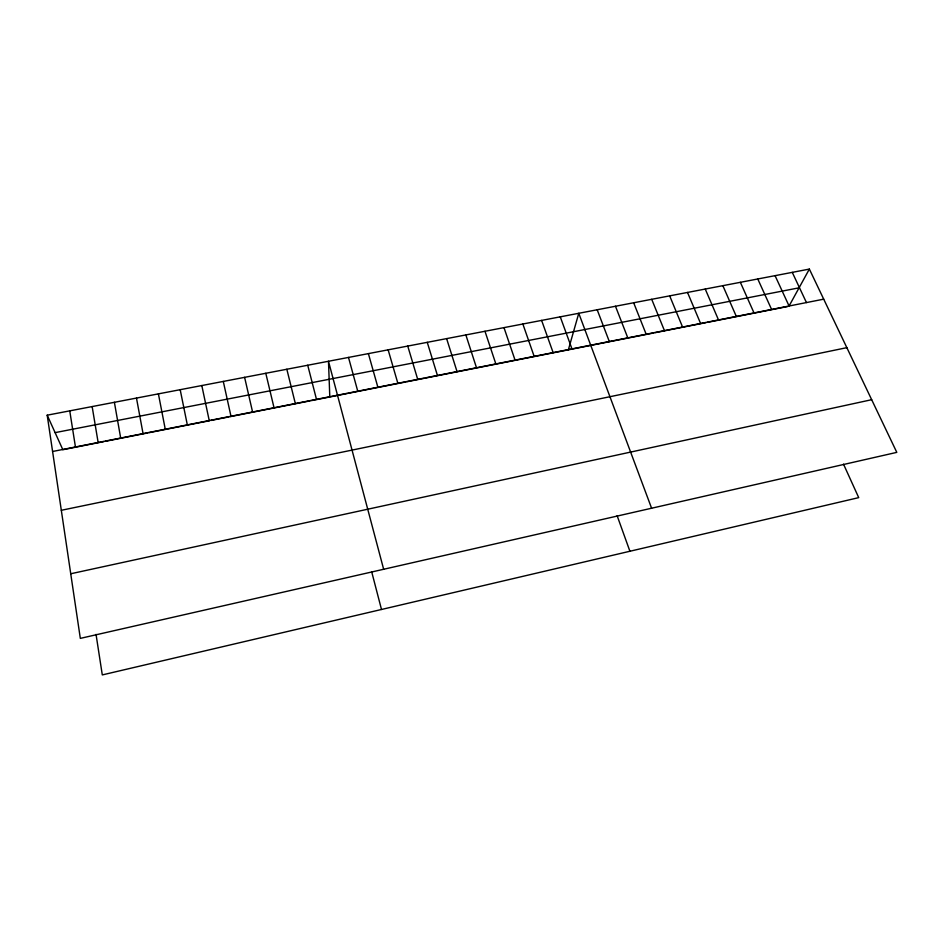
<?xml version="1.0" encoding="UTF-8"?>
<svg xmlns="http://www.w3.org/2000/svg" width="944" height="944" viewBox="0 0 944 944"><rect width="100%" height="100%" fill="white"/><g stroke="black" fill="none" stroke-linecap="round" stroke-linejoin="round"><path stroke-width="1.42" d="M568.347 349.835L578.778 313.29L651.596 508.226M788.948 306.257L809.362 269.087L896.8 452.365L80.323 638.38L47.2 415.183L809.362 269.087M70.729 573.763L871.678 399.701M61.313 510.291L846.851 347.663M52.593 451.492L823.711 299.165M104.005 441.58L62.847 449.722L47.2 415.183M105.421 441.308L147.441 433.001M148.822 432.73L209.426 420.753M210.783 420.481L228.46 417M229.817 416.729L310.069 400.87M311.473 400.598L328.394 397.247M347.475 393.483L329.798 396.976L328.488 361.257L383.653 569.267M348.843 393.211L405.247 382.06M406.675 381.789L423.809 378.402M425.237 378.119L495.565 364.219M496.957 363.947L653.779 332.961M655.207 332.677L706.1 322.624M707.493 322.352L787.591 306.529M55.106 432.635L799.072 287.826M792.276 272.368L806.447 302.576M775.071 275.66L789.078 305.998M843.511 464.153L858.721 497.63L102.294 674.913L96.04 634.392M757.772 278.976L771.602 309.455M740.367 282.315L754.02 312.924M722.856 285.666L736.32 316.429M705.239 289.041L718.514 319.945M687.515 292.439L700.601 323.485M669.674 295.861L682.571 327.037M651.714 299.307L664.434 330.624M633.66 302.764L646.168 334.235M615.476 306.245L627.795 337.858M597.186 309.762L609.305 341.516M560.264 316.83L571.97 348.891M617.128 515.707L629.908 551.249M541.62 320.405L553.125 352.608M522.858 324.004L534.151 356.36M503.99 327.627L515.058 360.136M484.98 331.261L495.848 363.924M465.864 334.931L476.496 367.747M446.618 338.613L457.038 371.594M427.254 342.33L437.438 375.464M407.749 346.07L417.708 379.358M388.137 349.835L397.849 383.288M368.384 353.611L377.871 387.229M348.501 357.422L357.752 391.205M371.641 571.616L381.494 609.47M307.732 365.245L316.488 399.359M286.834 369.246L295.33 403.536M265.795 373.281L274.031 407.749M244.614 377.34L252.579 411.985M223.291 381.423L230.973 416.245M201.804 385.541L209.226 420.54M180.186 389.695L187.325 424.871M158.403 393.86L165.259 429.225M136.479 398.073L143.051 433.615M114.389 402.297L120.679 438.04M92.146 406.569L98.141 442.488M69.75 410.852L75.449 446.972"/></g></svg>
